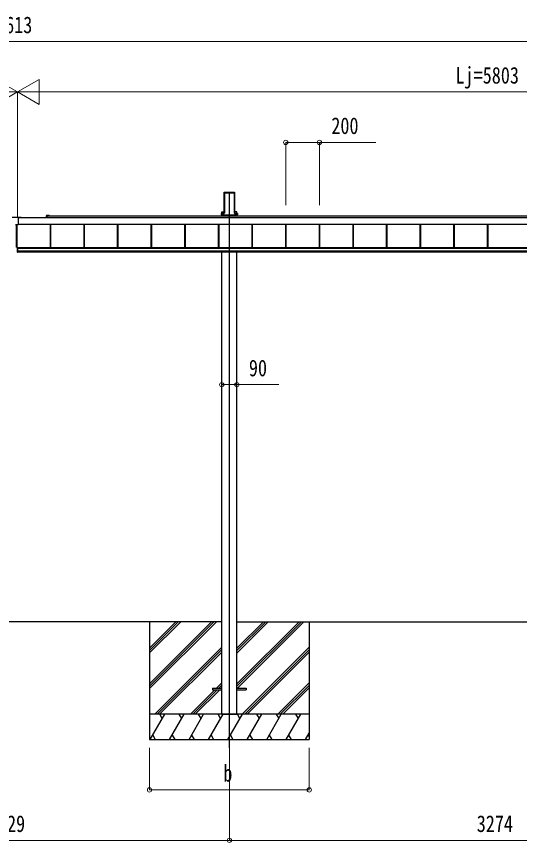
# Model space of a CAD drawing. Units: millimetres, scale not verified. Extents: x -12615 to 12615, y -8910 to 8910.
# Drawn here: x 720 to 3712, y -5851 to -938 of the extents above; entities that cross this region are included whole.
import ezdxf
from ezdxf.enums import TextEntityAlignment as Align

# ---------------------------------------------------------------- set-up
doc = ezdxf.new("R2010")
doc.units = ezdxf.units.MM
doc.header["$LTSCALE"] = 50
for name, color, linetype in [('0-3_YKK_11', 7, 'Continuous'), ('0-4_YKK_12', 2, 'Continuous'), ('0-5_YKK_13', 4, 'Continuous'), ('0-6_YKK_A1', 4, 'Continuous')]:
    doc.layers.add(name, color=color, linetype=linetype)
doc.layers.add('0-7_YKK_D', color=6, linetype='Continuous', lineweight=18)
doc.styles.add('ＭＳ ゴシック', font='')
doc.styles.get('ＭＳ ゴシック').set_extended_font_data('MS Gothic')

msp = doc.modelspace()

# ---------------------------------------------------------------- linework, layer by layer
at = {"layer": '0-3_YKK_11'}
for p, q in [((720.26, -2310.44), (720.26, -2175.71)), ((722.77, -2310.44), (722.77, -2175.71)), ((723.06, -2310.44), (723.06, -2175.71))]:
    msp.add_line(p, q, dxfattribs=at)
at = {"layer": '0-4_YKK_12'}
msp.add_line((1986.06, -5288), (1986.06, -1983.69), dxfattribs=at)
at = {"layer": '0-5_YKK_13'}
for p, q in [((695.06, -2130.71), (748.06, -2130.71)), ((729.06, -2132.71), (729.06, -2175.71)), ((729.06, -2132.71), (748.06, -2132.71)), ((748.06, -2132.71), (748.06, -2130.71)), ((729.06, -2175.71), (714.06, -2175.71))]:
    msp.add_line(p, q, dxfattribs=at)
at = {"layer": '0-6_YKK_A1'}
for p, q in [((1954.81, -1989.04), (1954.81, -2105.71)), ((1955.17, -1983.19), (1954.82, -1988.69)), ((1955.61, -1983.65), (1955.17, -1983.19)), ((1955.67, -1982.72), (1957.71, -1982.72)), ((1955.67, -1982.72), (1956.11, -1983.19)), ((1955.69, -2099.66), (1955.69, -1984.54)), ((1956.19, -1984.21), (1956.19, -2099.34)), ((1958.02, -1983.05), (1957.71, -1982.72)), ((1958.02, -1983.05), (2014.1, -1983.05)), ((1958.56, -1986.19), (2013.56, -1986.19)), ((1958.56, -2107.55), (1958.56, -1986.19)), ((2014.1, -1983.05), (2014.41, -1982.72)), ((2014.41, -1982.72), (2016.45, -1982.72)), ((2015.93, -2099.34), (2015.93, -1984.21)), ((2016.01, -1983.19), (2016.45, -1982.72)), ((2016.43, -1984.54), (2016.43, -2099.66)), ((2016.95, -1983.19), (2016.51, -1983.65)), ((2016.95, -1983.19), (2017.3, -1988.69)), ((2017.31, -1989.04), (2017.31, -2105.71)), ((1938.65, -2116.46), (1938.65, -2109.58)), ((1938.69, -2108.61), (1953.7, -2108.61)), ((1940.65, -2109.67), (1940.65, -2116.46)), ((1954.23, -2109.67), (1940.65, -2109.67)), ((1940.86, -2099.28), (1954.81, -2099.28)), ((1940.86, -2108.61), (1940.86, -2099.28)), ((1954.8, -2106.07), (1954.7, -2107.68)), ((1955.22, -2108.23), (1955.6, -2102.14)), ((1956.1, -2102.17), (1955.72, -2108.26)), ((2016.4, -2108.26), (2016.02, -2102.17)), ((2016.52, -2102.14), (2016.9, -2108.23)), ((2031.26, -2099.28), (2017.31, -2099.28)), ((2017.32, -2106.07), (2017.42, -2107.68)), ((2017.89, -2109.17), (2031.47, -2109.17)), ((2031.47, -2109.67), (2017.89, -2109.67)), ((2018.42, -2108.61), (2033.43, -2108.61)), ((2031.26, -2108.61), (2031.26, -2099.28)), ((2031.47, -2109.17), (2031.47, -2109.67)), ((2031.47, -2116.46), (2031.47, -2109.67)), ((2033.46, -2109.58), (2033.46, -2116.46)), ((748.06, -2132.61), (6521.56, -2132.61)), ((897.56, -2132.61), (897.56, -2122.64)), ((900.06, -2120.14), (907.6, -2120.14)), ((900.06, -2122.64), (6332.31, -2122.64)), ((900.06, -2122.94), (900.06, -2132.61)), ((913.81, -2122.64), (900.36, -2122.64)), ((908.52, -2120.14), (913.81, -2120.14)), ((1938.19, -2116.46), (1938.19, -2116.96)), ((1938.19, -2116.96), (1938.65, -2116.96)), ((1940.65, -2116.46), (1938.65, -2116.46)), ((1940.65, -2116.96), (1938.65, -2116.96)), ((1938.66, -2116.46), (1938.66, -2116.96)), ((1940.65, -2116.46), (2031.47, -2116.46)), ((1940.65, -2116.46), (1940.65, -2116.96)), ((1940.65, -2116.96), (2031.47, -2116.96)), ((1940.86, -2122.64), (1940.86, -2116.96)), ((1941.06, -2116.96), (1941.06, -2122.64)), ((1942.06, -2116.62), (2030.06, -2116.62)), ((2031.06, -2116.96), (2031.06, -2122.64)), ((2031.26, -2122.64), (2031.26, -2116.96)), ((2033.46, -2116.46), (2031.47, -2116.46)), ((2031.47, -2116.46), (2031.47, -2116.96)), ((2033.46, -2116.96), (2031.47, -2116.96)), ((2033.93, -2116.96), (2033.46, -2116.96)), ((2033.47, -2116.46), (2033.47, -2116.96)), ((2033.93, -2116.46), (2033.93, -2116.96)), ((729.06, -2172.55), (6521.56, -2172.55)), ((729.06, -2172.79), (6521.56, -2172.79)), ((921.56, -2310.7), (921.56, -2172.79)), ((924.16, -2310.7), (924.16, -2172.79)), ((924.56, -2310.7), (924.56, -2172.79)), ((1121.56, -2310.7), (1121.56, -2172.79)), ((1124.16, -2310.7), (1124.16, -2172.79)), ((1124.56, -2310.7), (1124.56, -2172.79)), ((1321.56, -2310.7), (1321.56, -2172.79)), ((1324.16, -2310.7), (1324.16, -2172.79)), ((1324.56, -2310.7), (1324.56, -2172.79)), ((1521.56, -2310.7), (1521.56, -2172.79)), ((1524.16, -2310.7), (1524.16, -2172.79)), ((1524.56, -2310.7), (1524.56, -2172.79)), ((1721.56, -2310.7), (1721.56, -2172.79)), ((1724.16, -2310.7), (1724.16, -2172.79)), ((1724.56, -2310.7), (1724.56, -2172.79)), ((1921.56, -2310.7), (1921.56, -2172.79)), ((1924.16, -2310.7), (1924.16, -2172.79)), ((1924.56, -2310.7), (1924.56, -2172.79)), ((2121.56, -2310.7), (2121.56, -2172.79)), ((2124.16, -2310.7), (2124.16, -2172.79)), ((2124.56, -2310.7), (2124.56, -2172.79)), ((2321.56, -2310.7), (2321.56, -2172.79)), ((2324.16, -2310.7), (2324.16, -2172.79)), ((2324.56, -2310.7), (2324.56, -2172.79)), ((2521.56, -2310.7), (2521.56, -2172.79)), ((2524.16, -2310.7), (2524.16, -2172.79)), ((2524.56, -2310.7), (2524.56, -2172.79)), ((2721.56, -2310.7), (2721.56, -2172.79)), ((2724.16, -2310.7), (2724.16, -2172.79)), ((2724.56, -2310.7), (2724.56, -2172.79)), ((2921.56, -2310.7), (2921.56, -2172.79)), ((2924.16, -2310.7), (2924.16, -2172.79)), ((2924.56, -2310.7), (2924.56, -2172.79)), ((3121.56, -2310.7), (3121.56, -2172.79)), ((3124.16, -2310.7), (3124.16, -2172.79)), ((3124.56, -2310.7), (3124.56, -2172.79)), ((3321.56, -2310.7), (3321.56, -2172.79)), ((3324.16, -2310.7), (3324.16, -2172.79)), ((3324.56, -2310.7), (3324.56, -2172.79)), ((3521.56, -2310.7), (3521.56, -2172.79)), ((3524.16, -2310.7), (3524.16, -2172.79)), ((3524.56, -2310.7), (3524.56, -2172.79)), ((720.26, -2310.44), (722.77, -2310.44)), ((723.06, -2310.44), (726.56, -2310.44)), ((726.56, -2332.88), (723.06, -2332.88)), ((723.06, -2339.5), (726.56, -2339.5)), ((726.56, -2310.7), (6519.56, -2310.7)), ((726.56, -2312.71), (6519.56, -2312.71)), ((726.56, -2314.51), (6519.56, -2314.51)), ((726.56, -2314.51), (6519.56, -2314.51)), ((726.56, -2331.48), (6519.56, -2331.48)), ((726.56, -2337.97), (6519.56, -2337.97)), ((1940.86, -5088), (1940.86, -2337.97)), ((2031.26, -5088), (2031.26, -2337.97)), ((1940.86, -4538), (-497.74, -4538)), ((1511.06, -4538), (1511.06, -5238)), ((1511.06, -4907.18), (1880.38, -4538)), ((1511.06, -4921.32), (1894.52, -4538)), ((1511.06, -4935.46), (1908.66, -4538)), ((1511.06, -4723.33), (1696.53, -4538)), ((1511.06, -4709.19), (1682.39, -4538)), ((1511.06, -4695.05), (1668.25, -4538)), ((2031.26, -4538), (5214.86, -4538)), ((2031.4, -4907.48), (2400.74, -4538)), ((2031.4, -4921.62), (2414.88, -4538)), ((2031.4, -4723.63), (2216.89, -4538)), ((2031.4, -4709.49), (2202.75, -4538)), ((2031.4, -4695.35), (2188.61, -4538)), ((2033.66, -4933.5), (2429.02, -4538)), ((2461.06, -4538), (2461.06, -5238)), ((1542.37, -5088), (1941, -4689.51)), ((1556.51, -5088), (1941, -4703.65)), ((2063.01, -5088), (2461.06, -4689.81)), ((2077.15, -5088), (2461.06, -4703.95)), ((1570.65, -5088), (1941, -4717.8)), ((2091.3, -5088), (2461.06, -4718.1)), ((1909.14, -4933.5), (1941, -4901.64)), ((2275, -5088), (2461.06, -4901.94)), ((1754.64, -5088), (1900.14, -4942.5)), ((1768.79, -5088), (1914.29, -4942.5)), ((1782.93, -5088), (1928.43, -4942.5)), ((1886, -4933.5), (1886, -4942.5)), ((1886, -4933.5), (1941, -4933.5)), ((1886, -4942.5), (1941, -4942.5)), ((1923.29, -4933.5), (1941, -4915.78)), ((1937.43, -4933.5), (1941, -4929.93)), ((2031, -4933.5), (2086, -4933.5)), ((2031, -4942.5), (2086, -4942.5)), ((2086, -4933.5), (2086, -4942.5)), ((2289.14, -5088), (2461.06, -4916.08)), ((2303.29, -5088), (2461.06, -4930.23)), ((2461.06, -5088), (1511.06, -5088)), ((1515.34, -5238), (1601.94, -5088)), ((1586.94, -5113.98), (1571.94, -5088)), ((1630.95, -5238), (1717.55, -5088)), ((1702.55, -5113.98), (1687.55, -5088)), ((1746.42, -5238), (1833.02, -5088)), ((1818.02, -5113.98), (1803.02, -5088)), ((1861.89, -5238), (1948.49, -5088)), ((1933.49, -5113.98), (1918.49, -5088)), ((1940.86, -5088), (2031.26, -5088)), ((1977.36, -5238), (2063.96, -5088)), ((2048.96, -5113.98), (2033.96, -5088)), ((2092.83, -5238), (2179.29, -5088)), ((2164.43, -5113.98), (2149.43, -5088)), ((2208.16, -5238), (2294.76, -5088)), ((2264.76, -5088), (2279.76, -5113.98)), ((2323.63, -5238), (2410.23, -5088)), ((2380.23, -5088), (2395.23, -5113.98)), ((2439.1, -5238), (2461.06, -5199.96)), ((1511.06, -5238), (2461.06, -5238)), ((1530.33, -5212.02), (1545.33, -5238)), ((1645.95, -5212.02), (1660.94, -5238)), ((1761.42, -5212.02), (1776.42, -5238)), ((1876.89, -5212.02), (1891.89, -5238)), ((1992.36, -5212.02), (2007.36, -5238)), ((2107.83, -5212.02), (2122.83, -5238)), ((2223.16, -5212.02), (2238.15, -5238)), ((2338.62, -5212.02), (2353.62, -5238)), ((2454.09, -5212.02), (2461.06, -5224.08))]:
    msp.add_line(p, q, dxfattribs=at)
for points in [[(1938.19, -2109.11), (1938.19, -2116.46), (1938.65, -2116.46)], [(1940.65, -2109.67), (1940.65, -2109.17), (1954.23, -2109.17)], [(2033.93, -2109.11), (2033.93, -2116.46), (2033.46, -2116.46)], [(723.06, -2310.44), (723.06, -2332.88), (723.06, -2339.5)], [(726.06, -2310.44), (726.06, -2332.88), (726.06, -2339.5)], [(726.56, -2310.44), (726.56, -2332.88), (726.56, -2339.5)]]:
    msp.add_lwpolyline(points, dxfattribs=at)
for centre, radius, start, end in [((1939.16, -2109.58), 0.501, 90.24971, 179.75029), ((2032.96, -2109.58), 0.501, 0.24971, 89.75029), ((900.06, -2122.64), 2.5, 90, 180), ((900.36, -2122.94), 0.3, 90, 180), ((907.6, -2120.34), 0.2, 23.57818, 90), ((908.06, -2120.14), 0.3, 203.57818, 336.42182), ((908.52, -2120.34), 0.2, 90, 156.42182), ((913.81, -2121.39), 1.25, 270, 90)]:
    msp.add_arc(centre, radius, start, end, dxfattribs=at)
for centre, major_axis, ratio, start_param, end_param in [((1954.85, -1988.69), (0.031, 0.5), 0.061627, 1.5746234, 2.3600215), ((1955.67, -1983.22), (0.346, -0.364), 0.996462, 2.3838095, 3.8892836), ((1955.38, -1986.69), (0.22, 3.04), 0.070684, 5.5043854, 6.2286971), ((1955.88, -1986.72), (0.22, 3.54), 0.060877, 5.5025319, 6.2268436), ((2016.24, -1986.72), (-0.22, 3.54), 0.060877, 0.0563417, 0.7806534), ((2016.74, -1986.69), (-0.22, 3.04), 0.070684, 0.0544883, 0.7787999), ((2016.45, -1983.22), (-0.346, -0.364), 0.996462, 2.3939017, 3.8993758), ((2017.27, -1988.69), (-0.031, 0.5), 0.061627, 3.9231638, 4.7085619), ((1938.69, -2109.11), (0.355, -0.355), 0.99628, 2.358058, 3.9251274), ((1940.65, -2109.57), (2, 0), 0.045872, 3.2026792, 4.712389), ((1940.65, -2109.07), (1.5, 0), 0.061163, 3.2026792, 4.712389), ((1953.7, -2107.61), (0.691, -0.728), 0.996462, 5.5254021, 7.0308762), ((1954.22, -2108.16), (-0.693, 0.73), 0.992955, 2.3838095, 3.8892836), ((1954.22, -2108.16), (1.04, -1.09), 0.996462, 5.5254021, 7.0308762), ((1954.77, -2106.07), (0.031, 0.5), 0.061627, 4.716216, 5.5016142), ((1955.38, -2102.14), (0.22, 3.5), 0.061627, 4.716216, 5.5016142), ((1955.88, -2102.17), (0.22, 4), 0.053972, 4.7153191, 5.5007173), ((2016.24, -2102.17), (-0.22, 4), 0.053972, 0.782468, 1.5678662), ((2017.9, -2108.16), (-1.04, -1.09), 0.996462, 5.5354944, 7.0409685), ((2016.74, -2102.14), (-0.22, 3.5), 0.061627, 0.7815711, 1.5669693), ((2017.9, -2108.16), (0.693, 0.73), 0.992955, 2.3939017, 3.8993758), ((2017.35, -2106.07), (-0.031, 0.5), 0.061627, 0.7815711, 1.5669693), ((2018.42, -2107.61), (-0.691, -0.728), 0.996462, 5.5354944, 7.0409685), ((2031.47, -2109.07), (1.5, 0), 0.061163, 4.712389, 6.2220988), ((2031.47, -2109.57), (2, 0), 0.045872, 4.712389, 6.2220988), ((2033.43, -2109.11), (-0.355, -0.355), 0.99628, 2.358058, 3.9251274)]:
    msp.add_ellipse(centre, major_axis=major_axis, ratio=ratio, start_param=start_param, end_param=end_param, dxfattribs=at)
at = {"layer": '0-7_YKK_D'}
for p, q in [((6378.06, -1086.19), (-4934.94, -1086.19)), ((725.06, -1386.19), (595.16, -1311.19)), ((725.06, -1386.19), (854.96, -1311.19)), ((854.96, -1461.19), (854.96, -1311.19)), ((725.06, -1386.19), (465.25, -1386.19)), ((725.06, -1386.19), (595.16, -1461.19)), ((725.06, -2131.16), (725.06, -1385.19)), ((725.06, -2131.16), (725.06, -1385.19)), ((725.06, -1386.19), (854.96, -1461.19)), ((725.06, -1386.19), (984.87, -1386.19)), ((6378.06, -1386.19), (875.06, -1386.19)), ((2321.56, -2059.67), (2321.56, -1685.19)), ((2521.56, -2059.67), (2521.56, -1685.19)), ((1511.06, -5288), (1511.06, -5539)), ((1986.06, -5289), (1986.06, -5839)), ((1986.06, -5290), (1986.06, -5839)), ((2461.06, -5288), (2461.06, -5539)), ((1511.06, -5538), (2461.06, -5538)), ((1986.06, -5838), (-542.94, -5838)), ((1986.06, -5838), (5260.06, -5838))]:
    msp.add_line(p, q, dxfattribs=at)
for points in [[(2321.56, -1686.19), (2521.56, -1686.19), (2857.36, -1686.19)], [(1940.86, -3127.37), (2031.26, -3127.37), (2280.66, -3127.37)]]:
    msp.add_lwpolyline(points, dxfattribs=at)
for centre in [(2321.56, -1686.19), (2521.56, -1686.19), (1940.86, -3127.37), (2031.26, -3127.37), (1511.06, -5538), (2461.06, -5538), (1986.06, -5838), (1986.06, -5838)]:
    msp.add_circle(centre, 12.75, dxfattribs=at)

# ---------------------------------------------------------------- texts
at = {"layer": '0-7_YKK_D', "style": 'ＭＳ ゴシック', "width": 0.8}
for s, p in [('Lt=11613', (383.16, -1066.19)), ('Lj=5803', (3331.36, -1366.19)), ('200', (2592.56, -1666.19)), ('90', (2102.26, -3107.37)), ('b', (1950.06, -5518)), ('2529', (555.96, -5818)), ('3274', (3457.46, -5818))]:
    msp.add_text(s, height=98.97, dxfattribs=at).set_placement(p, align=Align.BOTTOM_LEFT)

doc.saveas('drawing.dxf')
